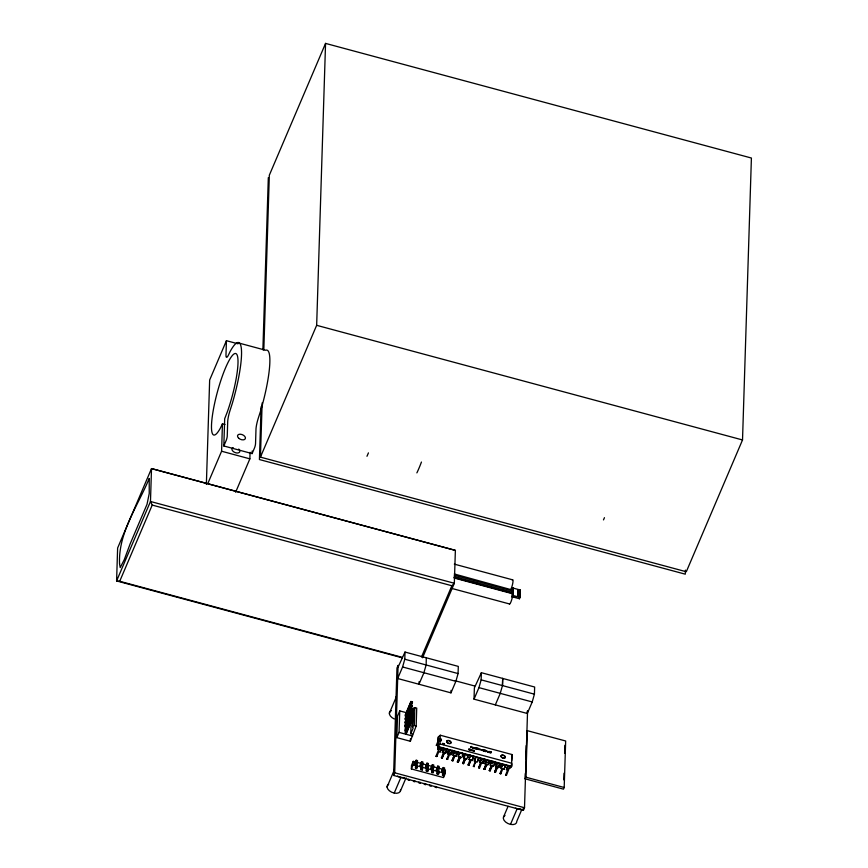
<?xml version="1.0" encoding="UTF-8"?>
<svg xmlns="http://www.w3.org/2000/svg" width="868" height="868" viewBox="0 0 868 868"><rect width="100%" height="100%" fill="white"/><g stroke="black" fill="none" stroke-linecap="round" stroke-linejoin="round"><path stroke-width="1.3" d="M393.584 775.439L394.701 772.802L398.097 665.387L396.969 668.024L393.584 775.439L523.382 810.376L523.447 807.956M206.367 484.442L209.655 380.021L226.429 340.69L238.006 343.804M207.864 483.411L221.59 451.23L222.447 423.812L225.018 424.495M226.429 340.69L225.984 355.034A10.091 1.844 -74.9 0 0 228.534 354.871L230.107 351.562A53.545 9.765 -74.9 0 1 241.51 350.856A53.545 9.765 -74.9 0 1 232.212 403.718L230.042 410.445A11.197 2.04 -74.9 0 0 227.72 421.089L227.253 436.007A3.331 0.608 -74.9 0 1 226.147 440.543L223.825 445.978L252.111 453.595L254.422 448.159A3.331 0.608 -74.9 0 0 255.539 443.624L256.006 428.705A11.197 2.04 -74.9 0 1 258.328 418.05L260.498 411.334A53.545 9.765 -74.9 0 0 265.641 350.249L237.355 342.632M223.825 445.978L224.682 418.734L227.362 411.833A42.185 7.693 -74.9 0 0 236.053 353.656A42.185 7.693 -74.9 0 0 214.396 404.412A42.185 7.693 -74.9 0 0 220.515 427.87L222.447 423.812M235.619 492.254L249.865 458.846L250.071 452.315M252.111 453.595L252.187 451.002M261.094 406.691L259.423 459.541L685.286 574.182L685.416 570.113M262.885 349.761L268.32 177.625M263.818 350.043L269.33 175.195L325.554 43.4L751.406 158.03L742.52 439.957L686.295 571.752L260.433 457.121L262.147 402.904M260.433 457.121L316.657 325.316L325.554 43.4M412.647 734.241L410.759 733.731L413.211 727.97L412.506 726.852L413.07 708.95L414.839 707.594L416.727 708.104L416.163 726.006L410.358 741.272L396.839 737.626L397.511 716.143L399.747 710.903L407.125 712.888M396.839 737.626L399.063 732.386L399.747 710.903M404.792 659.224L405.009 652.052L458.304 666.396L458.076 673.568L455.884 681.326L450.969 692.859L397.674 678.516L402.589 666.982L404.792 659.224L458.076 673.568M405.378 724.563L405.345 725.55L406.853 725.963M408.144 779.095L408.112 779.996L409.468 780.365L409.501 779.464M405.117 732.711L410.412 719.377L411.92 719.789L406.094 734.35M404.705 730.368L410.521 715.796L412.029 716.208L410.423 720.907M404.814 726.787L410.64 712.216L412.148 712.628L410.531 717.326M404.933 723.207L410.748 708.635L412.257 709.048L408.014 719.908M405.041 719.626L410.868 705.055L412.365 705.467L407.07 718.802M405.161 716.046L410.976 701.474L412.484 701.886L408.763 711.521M410.358 741.272L410.445 738.581M410.759 733.731L411.324 715.829L413.776 710.067L413.07 708.95M433.826 766.889L445.403 770.003L445.284 773.475L443.537 777.598L411.378 768.94L411.486 765.467L413.244 761.355L431.255 766.194M412.506 726.852L413.418 708.125M413.461 720.288L413.624 715.178M412.853 726.028L414.275 725.496L414.839 707.594M411.378 768.94L413.135 764.816L413.244 761.355M413.548 780.549L413.515 781.45L414.882 781.818L414.915 780.918M414.676 763.786L416.173 760.249L417.541 760.618L416.879 768.538L415.512 768.169L415.696 762.202L414.687 764.578M415.512 768.169L416.173 760.249M419.027 684.266L419.038 681.738M418.951 782.003L418.929 782.903L420.286 783.272L420.318 782.372M420.079 765.24L421.588 761.703L422.955 762.071L422.282 769.992L420.915 769.623L421.11 763.656L420.101 766.032M420.915 769.623L421.588 761.703M422.282 769.992L422.466 764.024M426.307 657.781L426.145 664.975L423.888 672.711M424.365 783.468L424.333 784.368L425.7 784.726L425.732 783.826M425.483 766.694L426.991 763.156L428.358 763.525L427.696 771.446L426.329 771.077L426.514 765.12L425.504 767.486M426.329 771.077L426.991 763.156M427.696 771.446L427.881 765.478M429.769 784.922L429.747 785.822L431.103 786.191L431.136 785.28M430.897 768.147L432.405 764.61L433.761 764.979L433.099 772.9L431.732 772.531L431.928 766.574L430.919 768.94M431.732 772.531L432.405 764.61M435.975 756.278L436.832 756.505L435.975 756.278L439.653 747.001L439.501 747.76M436.322 745.286L437.179 745.514L436.322 745.286L438.948 738.885M435.183 786.375L435.15 787.276L436.517 787.645L436.539 786.744M459.606 754.889L437.689 748.986L438.481 736.737L440.293 735.229L512.055 754.542L511.48 766.704L509.874 768.419L504.72 767.03M436.3 769.601L437.808 766.075L439.175 766.433L438.514 774.354L437.146 773.985L437.331 768.028L436.322 770.404M438.34 737.062L437.689 748.986M438.481 736.737L438.025 746.936L451.23 750.484M437.146 773.985L437.808 766.075M440.217 751.905L438.948 751.287L440.217 751.905L441.779 747.576L441.628 748.335M439.805 738.755L440.412 738.429A2.246 1.345 23.1 0 1 440.326 740.871L439.718 741.315L440.293 735.229M440.022 743.963L511.773 763.276L511.621 766.379L438.166 746.599L440.022 743.963L440.119 740.871L439.718 741.315M441.411 757.742L442.257 757.97L441.411 757.742L443.526 752.513L442.354 752.198L443.917 748.151L442.344 752.48L443.526 752.513M441.714 771.055L443.222 767.529L444.579 767.898L443.917 775.808L442.55 775.45L442.745 769.482L441.725 771.858M442.55 775.45L443.222 767.529M444.373 753.023L445.544 753.337L444.373 753.023L442.257 757.97M443.993 773.431L444.101 769.851M446.727 759.175L447.584 759.402L446.727 759.175L448.854 753.945L447.682 753.63L449.092 749.919M445.544 753.055L447.107 749.008L445.544 753.337M448.854 753.945L447.682 753.63M450.969 692.859L451.045 690.353M402.188 657.803L116.594 580.931L117.625 548.034L151.509 468.59L455.374 550.377L454.333 583.274L422.564 657.76M450.872 754.487L449.7 754.173L450.861 754.769L452.434 750.44L450.861 754.769M452.054 760.607L454.17 755.377L452.998 755.062L454.561 751.015L452.988 755.344L454.159 755.659L452.054 760.607L452.912 760.835L455.027 755.605L456.188 756.202L455.027 755.605M452.912 760.835L452.065 760.325M456.199 755.919L457.751 751.872L456.188 756.202M457.382 762.039L459.498 756.809L458.326 756.495L459.487 757.091L457.382 762.039L458.228 762.267L460.344 757.037L458.228 762.267M458.315 756.777C457.295 750.158 466.919 752.751 461.505 757.645L460.333 757.319M462.698 763.471L464.814 758.241L462.698 763.471L463.555 763.699C462.449 760.401 468.438 757.894 465.66 758.762M463.555 763.699L465.671 758.48M464.814 758.524L463.642 757.927M465.053 754.639L465.064 754.216M468.026 764.903L468.872 765.131L468.026 764.903L470.141 759.674L468.97 759.359L470.141 759.674M466.832 759.077L468.405 754.748L483.161 759.088M470.38 756.071L470.532 755.312L468.959 759.641M470.988 760.194L472.159 760.509L470.988 760.194L468.872 765.131M474.026 699.163L474.384 687.879L481.371 672.7L534.645 687.022L534.417 694.183L532.214 701.952L527.299 713.485L474.026 699.163L478.952 687.63L481.143 679.861L481.371 672.7M473.353 766.335L474.199 766.563L473.353 766.335L475.469 761.117L474.297 760.791L475.848 756.744L474.286 761.073L475.469 761.117M472.159 760.509L473.722 756.18L472.159 760.227M473.961 747.815L474.666 747.88M474.199 766.563C474.601 760.976 477.302 763.178 478.42 759.457M481.642 762.777L482.803 763.373L481.642 762.777L479.527 767.996L478.669 767.768L480.785 762.549L479.613 762.234L481.035 758.513M478.897 758.361L479.049 757.612L477.476 761.941M479.527 767.996L478.68 767.486M478.669 767.768L480.774 762.831L479.613 762.234M480.351 749.551C479.754 747.543 479.635 751.026 480.199 749.637M483.997 769.2L486.113 763.981L484.941 763.666L486.503 759.619L484.93 763.948L486.102 764.263L483.997 769.2L484.843 769.428C483.747 766.129 489.726 763.634 486.959 764.491M484.615 750.842L485.375 751.048M484.843 769.428L486.959 764.209M489.541 761.225L489.693 760.476L488.131 764.806M489.313 770.632L491.44 765.413L490.268 765.099L491.429 765.695L489.313 770.632L490.17 770.86C489.075 767.562 495.053 765.066 492.275 765.923M490.17 770.86L492.286 765.641M490.257 765.381C489.237 758.762 498.861 761.345 493.447 766.238M494.641 772.064L496.756 766.845L494.641 772.064L495.498 772.292C494.391 768.994 500.369 766.498 497.603 767.355M495.498 772.292L497.614 767.073M496.746 767.128L495.585 766.531M500.239 693.358L502.474 685.59L502.67 678.429M502.474 685.59L502.702 678.418M499.968 773.496L500.814 773.724L499.968 773.496L502.084 768.278L500.912 767.963L502.474 763.916L500.901 768.245L502.084 768.278M498.785 767.388L500.196 763.666M504.102 768.82L502.93 768.505L504.091 769.102L505.664 764.773L504.091 769.102M505.61 775.015L506.456 775.243L505.61 775.015L507.726 769.797L506.445 769.449L508.008 765.402L506.435 769.732L507.726 769.797M512.348 594.016L512.543 587.658L513.096 587.81L512.858 595.448L511.632 596.869M511.957 589.274L512.901 588.222L512.673 595.318L511.729 596.381M509.983 766.726L510.134 765.977L506.456 775.243M511.567 764.241L511.48 766.704L509.993 766.303M511.675 760.542L512.055 754.542M517.838 596.121L520.106 596.49L517.838 596.121L518.109 590.251L520.29 590.837L519.498 598.746L512.239 596.793L512.825 595.437M519.27 592.757L519.726 594.385L520.019 592.952L519.01 593.386M519.324 591.141L519.78 592.768L520.073 591.347L519.053 591.77M519.498 598.746L520.312 590.023L513.053 588.07M519.173 595.969L519.921 596.175L519.617 597.618L519.823 595.839M519.227 594.363L519.965 594.569L519.672 595.99L519.867 594.222M519.997 593.755L519.921 592.616M520.04 592.139L519.975 591M520.29 590.837L520.312 590.023M526.626 732.321L527.332 730.672L565.665 740.99L564.189 787.504L563.495 789.153L525.162 778.835L525.335 773.518M525.791 758.903L526.214 745.612M527.299 713.485L527.375 710.979M523.382 810.376L524.511 807.739L527.56 711.066M525.162 778.835L525.867 777.196L527.332 730.672M563.788 779.855L563.994 773.204M564.623 753.272L564.873 745.297M512.858 590.153L454.311 573.965M512.793 591.672L512.825 591.043L454.279 575.267M512.76 593.104L512.814 592.562M512.738 594.439L512.728 593.788M444.308 744.082L443.591 744.625L442.626 743.778M421.468 657.033L451.881 585.748L454.333 583.274L150.479 501.487L116.594 580.931L119.708 581.289L152.215 505.078L150.479 501.487L151.509 468.59L455.374 550.377M398.021 667.242L405.009 652.052M389.341 713.257L396.036 697.568M405.182 715.048L410.976 701.474M418.962 684.244L423.942 672.733M405.074 718.628L410.868 705.055M410.9 705.586L412.484 701.886M404.965 722.209L410.748 708.635M410.792 709.167L412.365 705.467M404.846 725.789L410.64 712.216M411.204 711.51L412.257 709.048M405.258 728.133L410.521 715.796M411.096 715.091L412.148 712.628M407.906 723.489L409.479 719.789M405.15 731.713L410.412 719.377M407.266 728.306L409.37 723.37M406.658 732.125L411.92 719.789M387.041 787.037L393.736 771.337M394.213 793.081L400.907 777.392M400.419 791.052L406.083 777.782M427.349 765.88L428.358 763.525M437.179 745.514L438.763 741.804M436.832 756.505L438.948 751.287M512.543 587.658L511.87 589.231L512.901 588.222M442.268 757.688L444.373 752.74M447.671 753.912L449.212 750.288L452.412 751.145M518.109 590.251L520.192 591.065M447.584 759.402L449.7 754.173M463.642 758.209L465.183 754.585L468.384 755.453M468.883 764.849L470.999 759.912M495.324 704.892L500.283 693.348M479.613 762.516L481.154 758.882L484.344 759.75L482.803 763.373M482.814 763.091L484.366 759.044L486.362 759.945M497.006 762.809L500.185 764.09M495.574 766.813L497.125 763.189L500.315 764.046L498.774 767.67M500.814 773.724L502.93 768.505M503.44 817.179L508.073 806.318M510.482 824.383L517.176 808.694M521.972 809.15L516.818 821.215A7.118 4.286 23.1 0 1 507.867 823.482A7.118 4.286 23.1 0 1 505.002 815.486M442.723 743.377L442.767 744.256M443.016 744.234L444.275 744.223M442.799 743.464L444.242 744.256M483.422 750.918L483.856 750.169L482.695 750.267C484.984 748.867 483.519 751.905 483.237 751.015M443.179 743.42L444.21 744.104M316.657 325.316L742.52 439.957M221.59 451.23L249.865 458.846M454.322 564.135L512.641 579.835M520.236 592.453L517.968 592.085L520.138 592.67M520.182 594.059L517.914 593.701L520.084 594.287M454.246 576.71L512.749 592.453M456.405 577.795L459.009 578.5M472.008 581.994L477.216 583.394M501.921 590.045L504.514 590.75M454.007 577.545L512.337 593.245M519.194 595.166L519.943 595.361M454.214 578.034L511.426 593.441M520.138 595.676L517.86 595.307L520.04 595.893M519.151 596.793L519.889 596.989M512.304 595.296L520.084 597.39M513.52 596.587L516.113 597.282M152.215 505.078L451.881 585.748M451.284 588.287L509.603 603.987M119.708 581.289L402.361 657.369M481.143 679.861L534.417 694.183M455.212 680.762L474.677 686.002M402.589 666.982L455.884 681.326M478.952 687.63L532.214 701.952M410.944 702.472L412.452 702.874M410.835 706.053L412.333 706.454M410.716 709.633L412.224 710.035M410.607 713.214L412.116 713.615M410.488 716.794L411.996 717.196M410.38 720.375L411.888 720.776M414.275 725.496L416.163 726.006M399.063 732.386L412.593 736.031M452.293 750.777L467.19 754.791M487.425 760.227L507.867 765.728M439.631 747.706L441.758 748.281M443.895 748.856L447.085 749.713M454.539 751.721L457.729 752.578M459.866 753.153L463.056 754.01M470.51 756.017L473.7 756.885M475.827 757.449L479.027 758.317M486.481 760.325L489.671 761.182M491.798 761.757L494.999 762.614M502.442 764.621L505.643 765.478M507.986 766.108L510.113 766.683M454.409 751.775L457.599 752.632M502.312 764.665L505.512 765.522M462.188 755.583L464.76 756.278M467.342 756.972L469.913 757.666M472.496 758.361L475.078 759.055M477.65 759.75L502.138 766.335M525.867 777.196L564.189 787.504M457.382 761.757L458.239 761.985M462.709 763.189L463.566 763.417M484.008 768.918L484.854 769.146M489.324 770.35L490.181 770.578M494.651 771.782L495.498 772.01M413.135 764.816L445.284 773.475M415.956 767.117L417.324 767.475M421.371 768.571L422.738 768.94M426.774 770.024L428.141 770.393M432.188 771.478L433.544 771.847M437.591 772.932L438.958 773.301M443.005 774.386L444.362 774.755M394.701 772.802L524.511 807.739M473.407 747.598C472.018 746.99 472.485 748.639 473.646 748.4C474.698 746.328 471.574 748.541 473.396 747.739M475.816 748.249C474.633 747.619 474.688 749.117 475.827 749.008C477.465 747.109 473.874 749.084 475.816 748.39M439.989 738.809L440.195 738.928A2.246 1.345 23.1 0 1 441.139 740.773M238.743 449.071A4.166 2.506 23.1 0 1 238.624 452.781A4.166 2.506 23.1 0 1 233.025 451.273A4.166 2.506 23.1 0 1 233.145 447.562M604.453 517.675A41.49 7.367 -74.5 0 1 603.477 519.91M421.447 462.036A41.49 7.367 -74.5 0 1 416.879 472.876M368.433 452.879A41.49 7.367 -74.5 0 1 366.969 456.286M404.228 777.489A7.118 4.286 23.1 0 1 397.479 776.057M394.072 772.585A7.118 4.286 23.1 0 1 394.43 769.232M520.496 808.792A7.118 4.286 23.1 0 1 515.418 808.162M396.231 698.783A7.118 4.286 23.1 0 1 396.307 696.462M394.224 718.932A7.118 4.286 23.1 0 1 391.425 710.621M400.539 789.913A7.118 4.286 23.1 0 1 391.598 792.18A7.118 4.286 23.1 0 1 388.712 784.195M511.61 594.038A5.566 1.009 -74.9 0 1 512.229 597.77A5.566 1.009 -74.9 0 1 509.364 603.846M512.315 580.052A5.566 1.009 -74.9 0 1 512.804 583.014A5.566 1.009 -74.9 0 1 510.634 589.784M470.673 746.892C470.489 748.921 471.031 745.438 471.856 747.109C472.68 749.475 471.791 745.08 470.673 746.892M470.695 749.344C470.478 751.46 471.834 750.429 470.695 749.344M472.691 750.473C471.91 752.187 472.062 748.357 472.691 750.473M477.953 748.325L478.778 748.683C477.194 750.625 480.145 748.943 477.953 748.325M484.561 751.211L485.613 751.645L485.657 750.397L484.55 750.093L485.396 750.462L485.364 751.428L484.561 751.211M488.163 752.187L489.617 752.719L489.053 751.308L488.163 752.187M119.556 563.777L120.207 567.607L124.276 559.665L130.059 544.095L147.017 504.33L149.242 493.469L149.209 478.452C137.882 506.022 118.146 532.746 119.556 563.777M487.718 751.482C483.519 749.171 488.293 753.077 487.718 751.482M468.753 749.301C469.458 751.927 470.771 747.999 468.753 749.301M473.212 750.505C473.895 753.109 475.263 749.236 473.212 750.505M469.035 749.301L469.642 750.039L469.035 749.301M473.494 750.505L474.102 751.232L473.494 750.505M476.423 748.173C476.423 750.56 478.919 748.075 476.521 748.064M477.411 748.498L476.673 748.292L477.411 748.498M476.727 748.834L477.313 749.149L476.782 748.791M518.087 591.054L520.257 591.629L518.087 591.054M518.033 592.66L520.214 593.245L518.033 592.66M517.99 594.276L520.16 594.851L517.99 594.276M481.946 749.919L481.642 750.429L481.36 749.768L481.946 749.919C483.422 750.484 479.754 749.616 481.317 749.616L482 749.8M490.821 752.306L490.518 752.816L490.236 752.155L490.821 752.306M491.093 751.862L490.192 752.003C488.836 750.581 491.538 754.802 491.093 751.862M238.624 438.145A4.166 2.506 23.1 0 0 245.286 438.752A4.166 2.506 23.1 0 0 240.534 434.228A4.166 2.506 23.1 0 0 238.624 438.145M447.346 742.531A2.246 1.345 23.1 0 0 450.926 742.867A2.246 1.345 23.1 0 0 448.376 740.437A2.246 1.345 23.1 0 0 447.346 742.531M447.28 742.704A2.246 1.345 23.1 0 0 450.861 743.03A2.246 1.345 23.1 0 0 448.311 740.599A2.246 1.345 23.1 0 0 447.28 742.704M501.65 757.146A2.246 1.345 23.1 0 0 505.23 757.482A2.246 1.345 23.1 0 0 502.67 755.051A2.246 1.345 23.1 0 0 501.65 757.146M501.574 757.319A2.246 1.345 23.1 0 0 505.154 757.645A2.246 1.345 23.1 0 0 502.605 755.214A2.246 1.345 23.1 0 0 501.574 757.319"/></g></svg>
